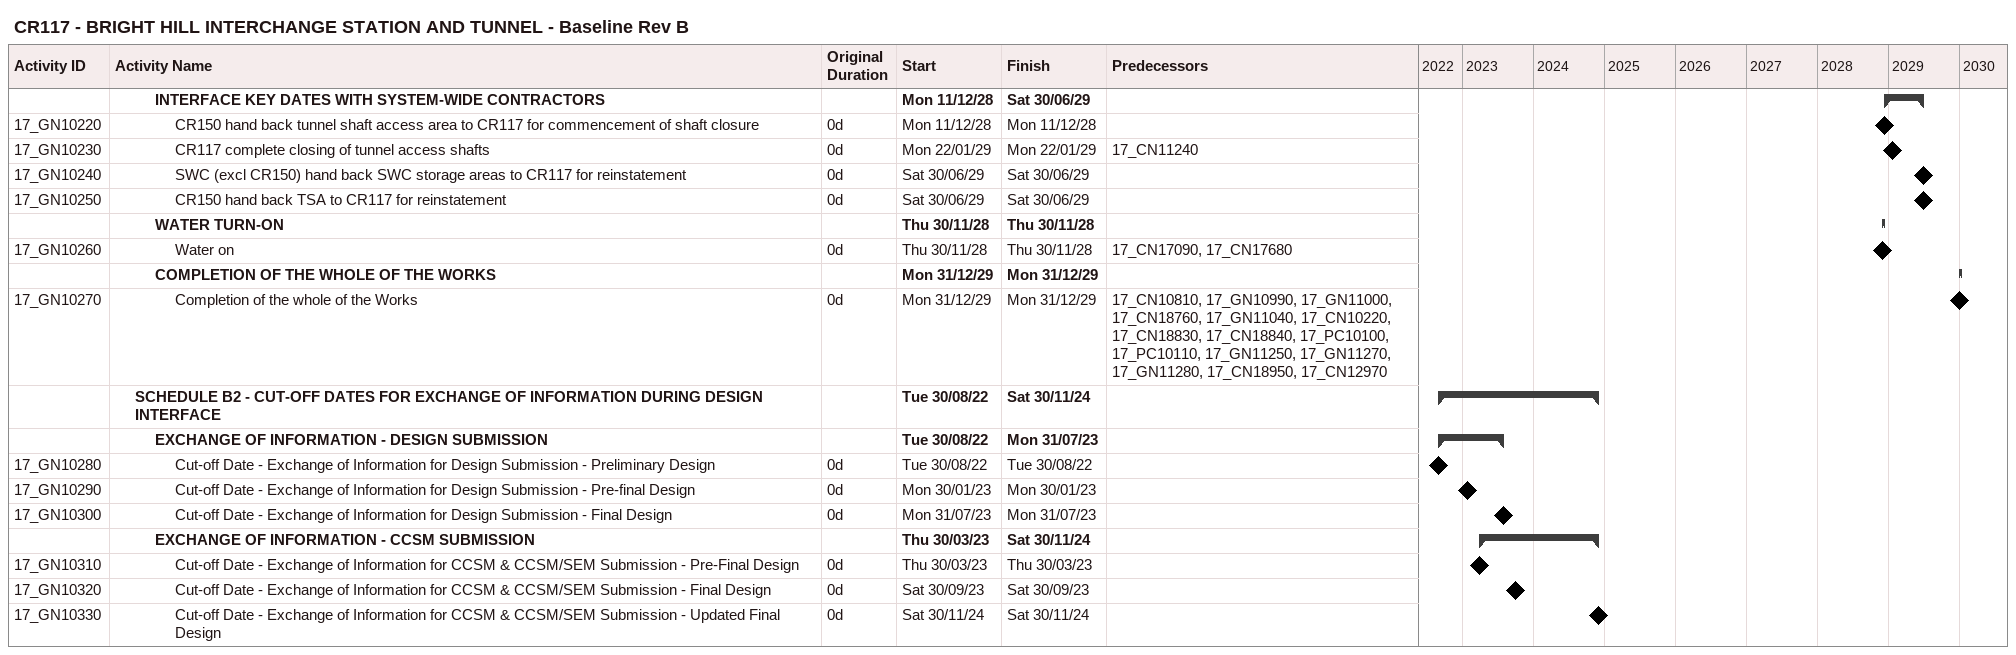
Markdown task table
CR117 - BRIGHT HILL INTERCHANGE STATION AND TUNNEL - Baseline Rev B

| ID | Level | Task | Original duration | Start | Finish | Predecessors |
|---|---|---|---|---|---|---|
|  | 3 | **INTERFACE KEY DATES WITH SYSTEM-WIDE CONTRACTORS** |  | 2028-12-11 | 2029-06-30 |  |
| 17_GN10220 | 4 | CR150 hand back tunnel shaft access area to CR117 for commencement of shaft closure | 0d | 2028-12-11 | 2028-12-11 |  |
| 17_GN10230 | 4 | CR117 complete closing of tunnel access shafts | 0d | 2029-01-22 | 2029-01-22 | 17_CN11240 |
| 17_GN10240 | 4 | SWC (excl CR150) hand back SWC storage areas to CR117 for reinstatement | 0d | 2029-06-30 | 2029-06-30 |  |
| 17_GN10250 | 4 | CR150 hand back TSA to CR117 for reinstatement | 0d | 2029-06-30 | 2029-06-30 |  |
|  | 3 | **WATER TURN-ON** |  | 2028-11-30 | 2028-11-30 |  |
| 17_GN10260 | 4 | Water on | 0d | 2028-11-30 | 2028-11-30 | 17_CN17090, 17_CN17680 |
|  | 3 | **COMPLETION OF THE WHOLE OF THE WORKS** |  | 2029-12-31 | 2029-12-31 |  |
| 17_GN10270 | 4 | Completion of the whole of the Works | 0d | 2029-12-31 | 2029-12-31 | 17_CN10810, 17_GN10990, 17_GN11000, 17_CN18760, 17_GN11040, 17_CN10220, 17_CN18830, 17_CN18840, 17_PC10100, 17_PC10110, 17_GN11250, 17_GN11270, 17_GN11280, 17_CN18950, 17_CN12970 |
|  | 2 | **SCHEDULE B2 - CUT-OFF DATES FOR EXCHANGE OF INFORMATION DURING DESIGN INTERFACE** |  | 2022-08-30 | 2024-11-30 |  |
|  | 3 | **EXCHANGE OF INFORMATION - DESIGN SUBMISSION** |  | 2022-08-30 | 2023-07-31 |  |
| 17_GN10280 | 4 | Cut-off Date - Exchange of Information for Design Submission - Preliminary Design | 0d | 2022-08-30 | 2022-08-30 |  |
| 17_GN10290 | 4 | Cut-off Date - Exchange of Information for Design Submission - Pre-final Design | 0d | 2023-01-30 | 2023-01-30 |  |
| 17_GN10300 | 4 | Cut-off Date - Exchange of Information for Design Submission - Final Design | 0d | 2023-07-31 | 2023-07-31 |  |
|  | 3 | **EXCHANGE OF INFORMATION - CCSM SUBMISSION** |  | 2023-03-30 | 2024-11-30 |  |
| 17_GN10310 | 4 | Cut-off Date - Exchange of Information for CCSM & CCSM/SEM Submission - Pre-Final Design | 0d | 2023-03-30 | 2023-03-30 |  |
| 17_GN10320 | 4 | Cut-off Date - Exchange of Information for CCSM & CCSM/SEM Submission - Final Design | 0d | 2023-09-30 | 2023-09-30 |  |
| 17_GN10330 | 4 | Cut-off Date - Exchange of Information for CCSM & CCSM/SEM Submission - Updated Final Design | 0d | 2024-11-30 | 2024-11-30 |  |
